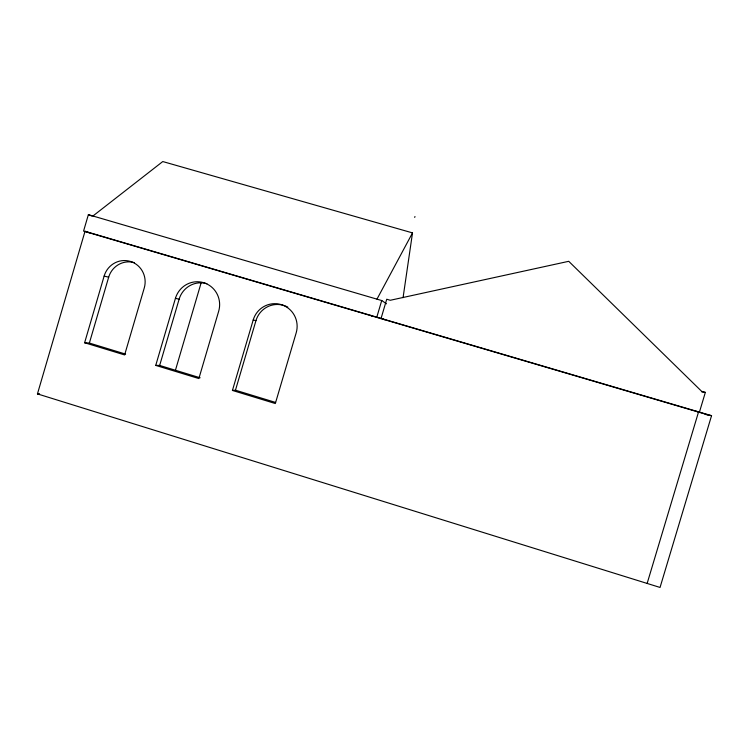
<?xml version="1.0" encoding="UTF-8"?>
<svg xmlns="http://www.w3.org/2000/svg" width="749" height="749" viewBox="0 0 749 749"><rect width="100%" height="100%" fill="white"/><g stroke="black" fill="none" stroke-linecap="round" stroke-linejoin="round"><path stroke-width="1.12" d="M403.065 297.671L412.512 232.892L162.767 161.55L92.895 216.03M381.821 300.574L88.373 214.663L83.56 231.104L375.764 317.099M37.45 393.89L85.021 231.291L711.55 415.667L660.047 587.45L37.45 393.89L39.575 393.768M84.618 342.742L104.139 276.072A21.524 20.925 -78 0 1 130.251 261.382A21.524 20.925 -78 0 1 144.248 288.019L124.624 354.932L84.618 342.742L89.374 343.061L125.617 354.108M89.374 343.061L108.671 277.196A21.272 20.682 -78 0 1 134.436 262.674M155.736 365.4L175.435 298.336A23.06 22.564 -78.4 0 1 203.559 282.663A23.06 22.564 -78.4 0 1 218.68 311.228L198.869 378.554L155.736 365.4L159.659 365.446L200.114 377.777M159.659 365.446L179.123 299.197A22.779 22.292 -78.4 0 1 206.883 283.702M175.444 370.24L201.097 282.953M232.433 390.454L253.19 320.01A22.76 22.433 -78.9 0 1 281.128 304.581A22.76 22.433 -78.9 0 1 296.192 332.818L275.323 403.533L232.433 390.454L235.467 390.201L275.604 402.438M235.467 390.201L255.971 320.609A22.479 22.161 -78.9 0 1 287.813 307.146M380.988 318.671L386.737 299.235L390.276 300.274L568.734 261.307L701.607 391.296L705.352 392.392L699.36 412.371M414.703 217.407L414.965 216.517M647.145 583.434L698.574 411.847L695.624 411.267M376.972 299.151L412.512 232.892M701.907 392.036L705.352 392.392M705.212 414.394L711.55 415.667M253.19 320.01L255.971 320.609M175.435 298.336L179.123 299.197M104.139 276.072L108.671 277.196M708.629 415.077L376.738 317.379L381.728 300.508L386.503 303.813M85.021 231.291L89.421 232.827M88.373 214.663L91.865 216.04M370.624 315.338L371.888 315.956M383.226 319.046L384.518 319.711"/></g></svg>
